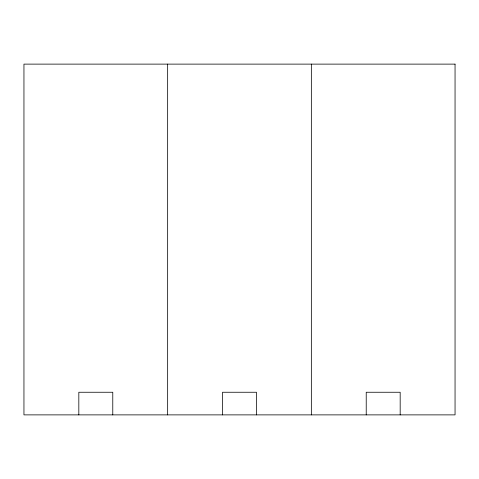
<?xml version="1.0" encoding="UTF-8"?>
<svg xmlns="http://www.w3.org/2000/svg" width="479" height="479" viewBox="0 0 479 479"><rect width="100%" height="100%" fill="white"/><g stroke="black" fill="none" stroke-linecap="round" stroke-linejoin="round"><path stroke-width="0.72" d="M400.175 414.88L400.175 392.253L366.225 392.253L366.225 414.88M311.35 64.12L311.35 414.88M256.475 414.88L256.475 392.253L222.525 392.253L222.525 414.88M167.65 64.12L167.65 414.88M112.775 414.88L112.775 392.253L78.825 392.253L78.825 414.88M455.05 64.12L23.95 64.12L23.95 414.88L455.05 414.88L455.05 64.12"/></g></svg>
